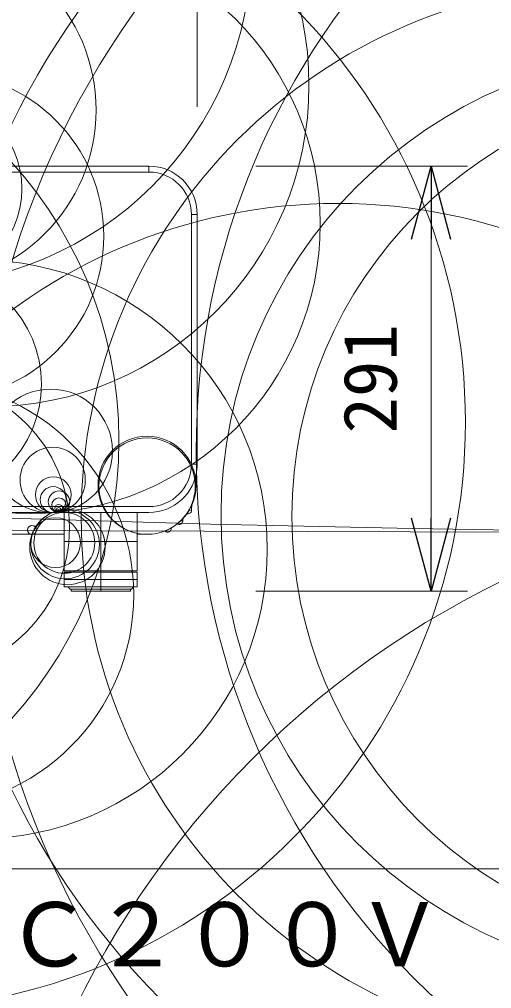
# Model space of a CAD drawing. Units: millimetres, scale not verified. Extents: x -8291 to 8336, y -220 to 16642.
# Drawn here: x -16.53 to -0.36, y -0.59 to 32.58 of the extents above; entities that cross this region are included whole.
import ezdxf
from ezdxf.enums import TextEntityAlignment as Align

# ---------------------------------------------------------------- set-up
doc = ezdxf.new("R2010")
doc.units = ezdxf.units.MM
doc.header["$LTSCALE"] = 0.125
doc.layers.add('0-0_0', color=7, linetype='Continuous')
doc.layers.add('0-1_MOJI1', color=7, linetype='Continuous')
for name, color, linetype, lineweight in [('0-2_WAKU', 1, 'Continuous', 18), ('0-4_SUNPO', 3, 'Continuous', 18), ('0-5_GAIKEI', 1, 'Continuous', 18)]:
    doc.layers.add(name, color=color, linetype=linetype, lineweight=lineweight)
doc.styles.add('ＭＳ ゴシック', font='')
doc.styles.get('ＭＳ ゴシック').set_extended_font_data('MS Gothic')

# ---------------------------------------------------------------- blocks, each defined once
blk = doc.blocks.new('_Open30')
at = {"layer": '0-0_0'}
blk.add_line((0, 0), (-1, 0), dxfattribs=at)
blk.add_lwpolyline([(-1, 0.26795), (0, 0), (-1, -0.26795)], dxfattribs=at)
blk = doc.blocks.new('D1')
at = {"layer": '0-4_SUNPO'}
for p, q in [((23.0624, 343.0757), (23.0624, 350.3257)), ((54.0624, 343.0757), (54.0624, 350.3257)), ((25.5624, 349.0757), (51.5624, 349.0757))]:
    blk.add_line(p, q, dxfattribs=at)
at = {"layer": '0-4_SUNPO', "xscale": 2.5, "yscale": 2.5, "rotation": 180}
blk.add_blockref('_Open30', (23.0624, 349.0757), dxfattribs=at)
at = {"layer": '0-4_SUNPO', "xscale": 2.5, "yscale": 2.5}
blk.add_blockref('_Open30', (54.0624, 349.0757), dxfattribs=at)
at = {"layer": '0-4_SUNPO', "color": 7, "style": 'ＭＳ ゴシック'}
blk.add_text('620', height=1.833, dxfattribs=at).set_placement((36.6874, 349.7007), align=Align.BOTTOM_LEFT)
blk = doc.blocks.new('D2')
at = {"layer": '0-4_SUNPO'}
for p, q in [((56.0688, 341.0464), (63.3188, 341.0464)), ((62.0688, 338.5464), (62.0688, 328.9964)), ((56.0688, 326.4964), (63.3188, 326.4964))]:
    blk.add_line(p, q, dxfattribs=at)
at = {"layer": '0-4_SUNPO', "xscale": 2.5, "yscale": 2.5}
for p, rotation in [((62.0688, 341.0464), 90), ((62.0688, 326.4964), 270)]:
    blk.add_blockref('_Open30', p, dxfattribs=dict(at, rotation=rotation))
at = {"layer": '0-4_SUNPO', "color": 7, "style": 'ＭＳ ゴシック'}
blk.add_text('291', height=1.833, rotation=90, dxfattribs=at).set_placement((61.4438, 331.8964), align=Align.BOTTOM_LEFT)

msp = doc.modelspace()

# ---------------------------------------------------------------- linework, layer by layer
at = {"layer": '0-2_WAKU', "color": 4}
msp.add_line((-62.5005, 3.5061), (62.4995, 3.5061), dxfattribs=at)
at = {"layer": '0-5_GAIKEI', "color": 7}
for p, q in [((-39.7881, 27.5525), (-12.0881, 27.5525)), ((-10.4381, 25.9025), (-10.4381, 17.3525)), ((-10.445, 17.2025), (-10.5098, 16.4613)), ((-14.9881, 15.7024), (-14.9881, 13.7024)), ((-12.4881, 13.7024), (-12.4881, 15.7024)), ((-16.8385, 14.9525), (-16.095, 14.9525)), ((-14.9882, 14.9525), (-16.0949, 14.9525)), ((-12.1538, 14.9525), (-12.4882, 14.9525)), ((-14.9881, 13.6524), (-14.9881, 13.1524)), ((-12.4881, 13.1524), (-12.4881, 13.6524)), ((-14.9881, 13.1524), (-12.4881, 13.1524))]:
    msp.add_line(p, q, dxfattribs=at)
at = {"layer": '0-5_GAIKEI'}
for p, q in [((-12.0881, 27.5525), (-12.0881, 27.3525)), ((-12.0881, 27.3525), (-21.7067, 27.3525)), ((-10.6381, 17.3525), (-10.6381, 25.9025)), ((-10.6381, 25.9025), (-10.4381, 25.9025)), ((-10.6381, 17.3525), (-10.4381, 17.3525)), ((-10.6202, 15.9936), (-10.6318, 15.7719)), ((-39.7881, 15.9025), (-12.0881, 15.9025)), ((-15.3917, 15.6959), (-36.4846, 15.6959)), ((-12.0881, 15.7025), (-15.1677, 15.7025)), ((-14.9881, 15.7024), (-12.4881, 15.7024)), ((-13.7381, 15.7024), (-13.7381, 13.0024)), ((-10.7252, 15.7768), (-10.6318, 15.7719)), ((-11.0122, 15.4111), (-10.9327, 15.4069)), ((-10.9279, 15.498), (-10.9327, 15.4069)), ((-15.9558, 15.0469), (-15.9555, 15.0469)), ((-14.9881, 14.7024), (-12.4881, 14.7024)), ((-14.9881, 13.7024), (-12.4881, 13.7024)), ((-14.9881, 13.6524), (-12.4881, 13.6524)), ((-14.7881, 13.7024), (-14.7881, 13.6524)), ((-12.6881, 13.7024), (-12.6881, 13.6524)), ((-14.9881, 13.4024), (-12.4881, 13.4024)), ((-14.8631, 13.1524), (-14.7881, 13.0774)), ((-14.7881, 13.0774), (-12.6881, 13.0774)), ((-14.7506, 13.0774), (-14.7506, 13.0024)), ((-14.7506, 13.0024), (-12.7256, 13.0024)), ((-12.7256, 13.0024), (-12.7256, 13.0774)), ((-12.6881, 13.0774), (-12.6131, 13.1524))]:
    msp.add_line(p, q, dxfattribs=at)
at = {"layer": '0-5_GAIKEI', "color": 7}
for centre, radius in [((22.2489, 8328.5318), 8313.5778), ((17.7729, 1090.1009), 1075.1461), ((-12.155, 16.6313), 1.6788), ((-12.1538, 16.6026), 1.6501), ((-12.1538, 16.6025), 1.65)]:
    msp.add_circle(centre, radius, dxfattribs=at)
at = {"layer": '0-5_GAIKEI'}
for centre, radius in [((-189.5129, 3.4219), 223.0212), ((-68.4398, 19.9383), 83.1425), ((2.7171, 21.0288), 44.3139), ((-10.8587, 18.1597), 43.975), ((-20.1528, 35.0565), 11.5681), ((11.2877, 15.8203), 29.3099), ((6.8635, 17.6048), 26.2441), ((15.044, 17.7876), 25.5182), ((-9.4473, 17.6675), 24.1064), ((-17.6252, 30.3298), 11.015), ((-21.3739, 18.7867), 20.1188), ((-16.1427, 25.5789), 9.917), ((-19.8792, 29.4745), 5.9795), ((3.8695, 15.5342), 18.2798), ((-27.2885, 18.1645), 14.1715), ((6.2627, 15.6251), 15.8849), ((-19.2355, 25.1603), 5.6005), ((7.4753, 15.5698), 14.6715), ((-19.7217, 26.7799), 3.2802), ((-5.6231, 7.3766), 18.8997), ((-17.9436, 14.4378), 9.9057), ((-19.7378, 20.0949), 3.9709), ((-19.9425, 12.8813), 7.3302), ((-19.8457, 15.1736), 5.036), ((-15.4547, 17.8075), 2.1153), ((-15.3859, 16.8128), 1.1181), ((-15.3634, 16.3085), 0.6134), ((13.6582, -14.9121), 31.3866), ((-15.3663, 16.1395), 0.4444), ((-15.1681, 16.0696), 0.3671), ((-15.1708, 15.9496), 0.247), ((-15.1767, 15.8387), 0.1361), ((-14.8798, 14.519), 1.29), ((-14.9588, 14.6064), 1.1724), ((-14.988, 14.6606), 1.0419), ((-15.182, 15.7847), 0.0818), ((-15.1866, 15.7523), 0.0491), ((-15.19, 15.7344), 0.0309), ((-15.1937, 15.72), 0.0159), ((-15.1964, 15.7125), 0.00797), ((-15.1986, 15.7083), 0.00327), ((-15.1997, 15.7071), 0.0016), ((-15.2002, 15.7067), 0.00102), ((-15.2891, 14.6683), 0.8545), ((-16.0949, 15.1025), 0.15), ((-16.0945, 15.1023), 0.1495)]:
    msp.add_circle(centre, radius, dxfattribs=at)
at = {"layer": '0-5_GAIKEI', "color": 7}
for centre, start, end in [((-12.0881, 25.9025), 0, 90), ((-12.0881, 17.3525), 354.78409, 0)]:
    msp.add_arc(centre, 1.65, start, end, dxfattribs=at)
at = {"layer": '0-5_GAIKEI'}
for centre, radius, start, end in [((-12.0881, 25.9025), 1.45, 0, 90), ((-12.0881, 17.3525), 1.45, 270, 0), ((-12.0881, 17.3525), 1.65, 270, 354.78409), ((-10.7567, 15.7784), 0.125, 250.25726, 357), ((-11.0575, 15.4134), 0.125, 235.73168, 357), ((-11.4519, 15.1524), 0.125, 221.90697, 9.74525)]:
    msp.add_arc(centre, radius, start, end, dxfattribs=at)

# ---------------------------------------------------------------- block references
at = {"layer": '0-4_SUNPO'}
for name in ['D1', 'D2']:
    msp.add_blockref(name, (-64.5005, -313.4939), dxfattribs=at)

# ---------------------------------------------------------------- texts
at = {"layer": '0-1_MOJI1', "style": 'ＭＳ ゴシック'}
msp.add_text('ＡＣ２００Ｖ\u3000５０Ｈｚ／６０Ｈｚ', height=2.199, dxfattribs=at).set_placement((-20.0005, -0.4939), align=Align.BOTTOM_LEFT)

doc.saveas('drawing.dxf')
